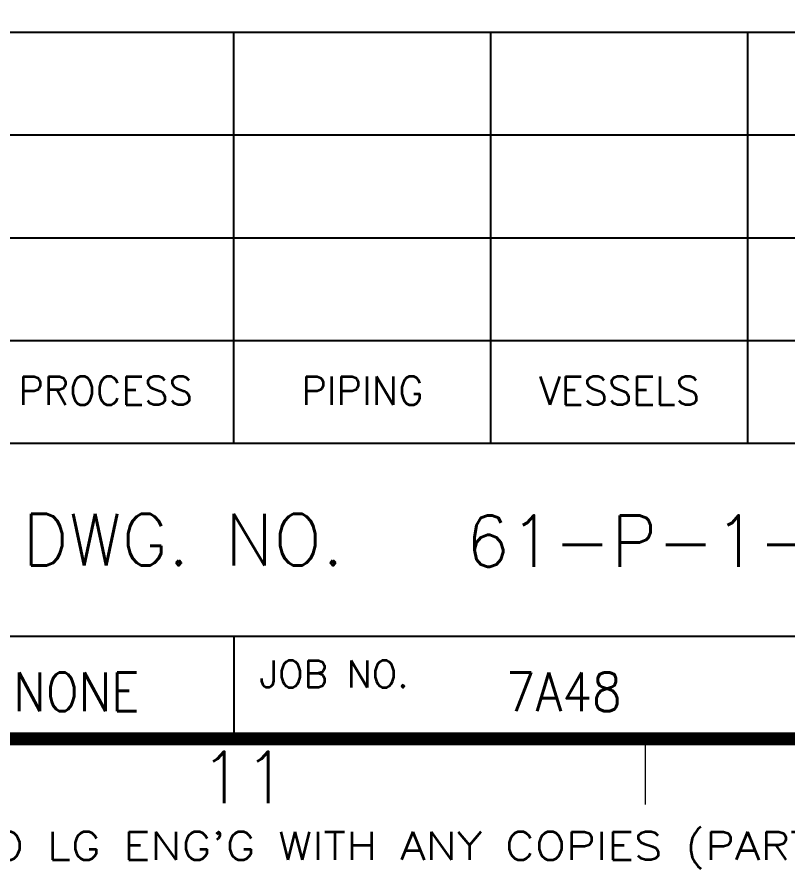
# Model space of a CAD drawing. Header units: millimetres. Extents: x 0 to 810, y -10 to 568.
# Drawn here: x 688.1 to 748.1, y -10.1 to 56.2 of the extents above; entities that cross this region are included whole.
import ezdxf
from ezdxf.enums import TextEntityAlignment as Align

# ---------------------------------------------------------------- set-up
doc = ezdxf.new("R2010")
doc.units = ezdxf.units.MM
doc.layers.add('2', color=7, linetype='Continuous')
doc.layers.add('TTBOX', color=6, linetype='Continuous')
doc.layers.add('DIM', color=3, linetype='Continuous', lineweight=13)
doc.styles.add('ROMANS', font='romans.shx', dxfattribs={"height": 0.1})
doc.styles.add('S3', font='SIMPLEX')
doc.styles.get("Standard").update_dxf_attribs({"font": 'romans.shx'})

msp = doc.modelspace()

# ---------------------------------------------------------------- linework, layer by layer
at = {"color": 6, "const_width": 1}
msp.add_lwpolyline([(0, 558), (805, 558), (805, 0), (0, 0), (0, 558)], dxfattribs=at)
at = {"layer": 'DIM', "color": 7}
msp.add_line((737, 0), (737, -5.1), dxfattribs=at)
at = {"layer": 'TTBOX', "color": 6}
for p, q in [((670, 55), (805, 55)), ((670, 23), (805, 23))]:
    msp.add_line(p, q, dxfattribs=at)
at = {"layer": 'TTBOX', "color": 7}
for p, q in [((705, 23), (705, 55)), ((725, 23), (725, 55)), ((745, 23), (745, 55)), ((685, 47), (805, 47)), ((685, 39), (805, 39)), ((685, 31), (805, 31)), ((705, 8), (705, 0))]:
    msp.add_line(p, q, dxfattribs=at)
at = {"layer": 'TTBOX'}
msp.add_line((670, 8), (805, 8), dxfattribs=at)

# ---------------------------------------------------------------- texts
at = {"style": 'ROMANS', "width": 1.026272}
msp.add_text("THIS DRAWING IS NOT TO BE REPRODUCED OR COPIED WITHOUT PERMISSION AND IS TO BE RETRUNED TO LG ENG'G WITH ANY COPIES (PARTIAL OR COMPLETE) ON DEMAND.", height=2.16, dxfattribs=at).set_placement((504.551, -9.408), (805.501, -9.408), align=Align.FIT)
at = {"layer": '2', "color": 2}
msp.add_text('61-P-1-22-003-3-6', height=4, dxfattribs=at).set_placement((755.343, 15.387), align=Align.MIDDLE)
at = {"layer": '2', "color": 2, "width": 0.9}
for s, p in [('NONE', (687.812, 2.154)), ('7A48', (726.161, 2.154))]:
    msp.add_text(s, height=3, dxfattribs=at).set_placement(p)
at = {"layer": 'DIM', "color": 2, "style": 'S3'}
msp.add_text('11', height=4, dxfattribs=at).set_placement((705.781, -2.998), align=Align.MIDDLE)
at = {"layer": 'TTBOX', "color": 7}
for s, p in [('PROCESS', (695, 26)), ('PIPING', (715, 26)), ('VESSELS', (735, 26))]:
    msp.add_text(s, height=2.2, dxfattribs=at).set_placement(p, align=Align.CENTER)
for s, height, p in [('DWG. NO.', 4, (688.529, 13.5)), ('JOB NO.', 2.1, (707, 4))]:
    msp.add_text(s, height=height, dxfattribs=at).set_placement(p)

doc.saveas('drawing.dxf')
